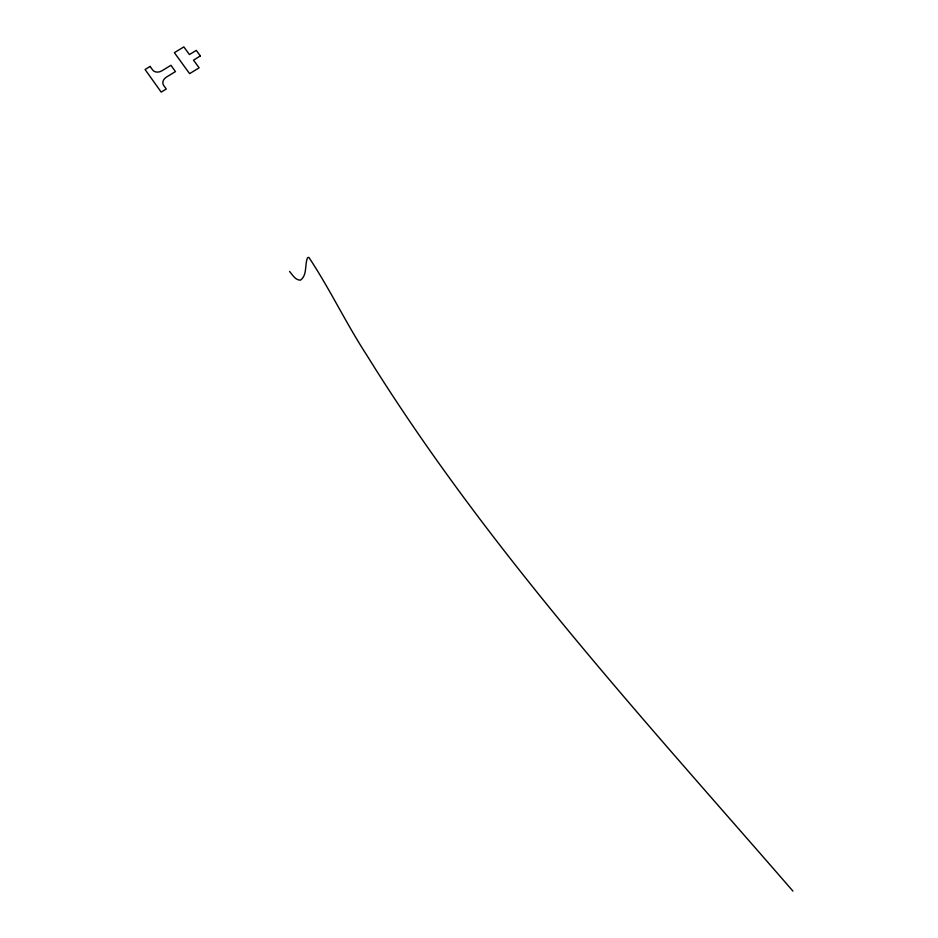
<?xml version="1.0" encoding="UTF-8"?>
<svg xmlns="http://www.w3.org/2000/svg" width="938" height="938" viewBox="0 0 938 938"><rect width="100%" height="100%" fill="white"/><g stroke="black" fill="none" stroke-linecap="round" stroke-linejoin="round"><path stroke-width="1.41" d="M792.927 891.1C643.562 718.883 487.408 549.785 366.852 355.279C346.134 323.528 329.789 288.822 308.848 257.364L307.547 257.704C304.569 264.809 307.394 275.362 300.371 280.204C295.318 280.157 292.48 274.811 289.549 271.445M200.322 55.905L193.545 60.173L199.126 67.817L189.605 73.645L174.386 52.68L183.848 46.9L189.453 54.568L196.277 50.382L200.322 55.905M150.092 66.434L145.073 69.506L161.207 92.112L166.261 89.028L163.622 85.346A7.117 5.546 -24.8 0 1 166.413 77.115L175.465 71.581L170.927 65.297L161.887 70.819A7.082 5.487 -24.9 0 1 152.648 69.998L150.092 66.434"/></g></svg>
